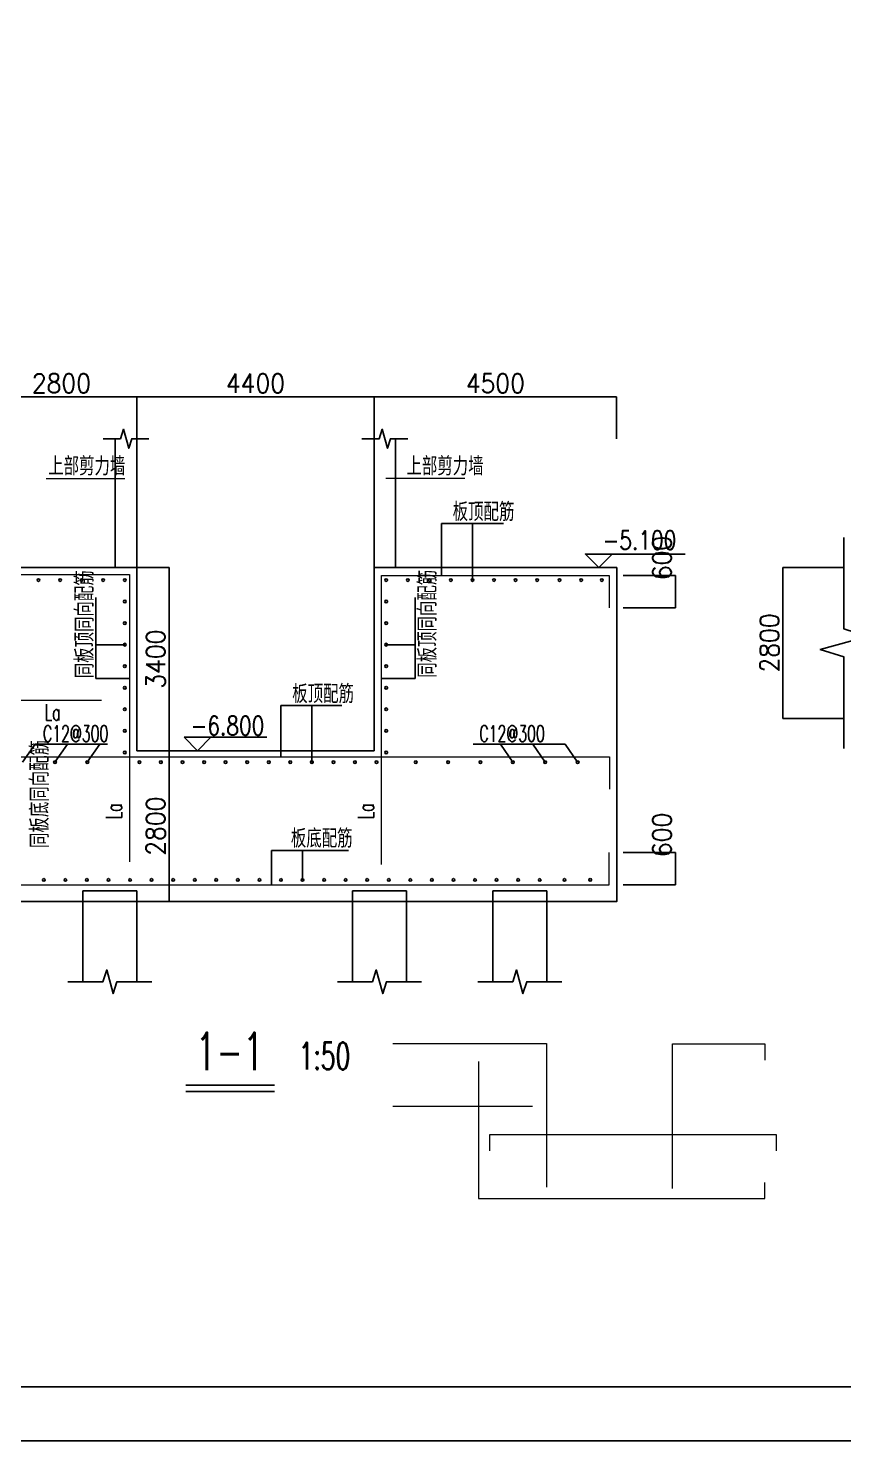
# Model space of a CAD drawing. Extents: x 628064 to 789462, y -248497 to 145317.
# Drawn here: x 667534 to 682663, y -93106 to -66886 of the extents above; entities that cross this region are included whole.
import ezdxf
from ezdxf.enums import TextEntityAlignment as Align

# ---------------------------------------------------------------- set-up
doc = ezdxf.new("R2010")
doc.units = 0
doc.header["$LTSCALE"] = 100
for name, color, linetype in [('1', 3, 'Continuous'), ('1508', 2, 'Continuous'), ('DIM', 3, 'Continuous'), ('HATCH', 254, 'Continuous'), ('PUB_TITLE', 4, 'Continuous'), ('THIN', 7, 'Continuous'), ('基础梁', 7, 'Continuous')]:
    doc.layers.add(name, color=color, linetype=linetype)
doc.layers.add('REIN', color=6, linetype='Continuous', lineweight=18)
doc.styles.get("Standard").update_dxf_attribs({"font": 'standard'})
doc.dimstyles.get("Standard").update_dxf_attribs({"dimtxt": 351, "dimasz": 0.18, "dimexe": 0.18, "dimexo": 0.0625, "dimgap": 0.09, "dimtad": 0, "dimtoh": 1, "dimdec": 0, "dimzin": 0, "dimdsep": 46, "dimcen": 0.09, "dimadec": 0, "dimazin": 0, "dimtfac": 1, "dimtdec": 4, "dimtofl": 0, "dimtmove": 0, "dimatfit": 3, "dimfxl": 250, "dimtolj": 1, "dimtzin": 0, "dimarcsym": 0})

# ---------------------------------------------------------------- blocks, each defined once
blk = doc.blocks.new('A1tk')
at = {"layer": 'PUB_TITLE'}
for points in [[(-602684.8960158156, -92241.990762174), (-602684.8960158156, -32841.99076217401), (-518584.8960158156, -32841.99076217401), (-518584.8960158156, -92241.990762174)], [(-600184.8960158156, -91241.99076217401), (-519584.8960158155, -91241.99076217401), (-519584.8960158155, -33841.99076217401), (-600184.8960158156, -33841.99076217401)]]:
    blk.add_lwpolyline(points, close=True, dxfattribs=at)
blk = doc.blocks.new('*D563')
at = {"layer": 'DIM', "color": 0, "linetype": 'ByBlock', "lineweight": -2}
for p, q in [((678568.1823765709, -77045.55564054704), (679539.8056504538, -77045.55564054704)), ((679539.6256504537, -77045.55564054704), (679539.6256504537, -77645.55564054704)), ((678568.1823765709, -77645.55564054704), (679539.8056504538, -77645.55564054704))]:
    blk.add_line(p, q, dxfattribs=at)
for points in [[(679539.6256504537, -77045.55564054704), (679539.6556229491, -77045.73564054703), (679539.5956779583, -77045.73564054703)], [(679539.6256504537, -77645.55564054704), (679539.5956779583, -77645.37564054705), (679539.6556229491, -77645.37564054705)]]:
    blk.add_solid(points, dxfattribs=at)
at = {"layer": 'DIM', "color": 0, "linetype": 'Continuous', "lineweight": -2, "insert": (679289.6256504538, -76719.81564054692), "char_height": 351, "width": 651.2999999999993, "attachment_point": 5, "rotation": 90}
blk.add_mtext('600', dxfattribs=at)
blk = doc.blocks.new('*D207')
at = {"layer": 'DIM', "color": 0, "linetype": 'ByBlock', "lineweight": -2}
for p, q in [((678568.1823765709, -82185.68150661341), (679539.8056504538, -82185.68150661341)), ((679539.6256504537, -82185.68150661341), (679539.6256504537, -82785.68150661341)), ((678568.1823765709, -82785.68150661341), (679539.8056504538, -82785.68150661341))]:
    blk.add_line(p, q, dxfattribs=at)
for points in [[(679539.6256504537, -82185.68150661341), (679539.6556229491, -82185.86150661341), (679539.5956779583, -82185.86150661341)], [(679539.6256504537, -82785.68150661341), (679539.5956779583, -82785.50150661342), (679539.6556229491, -82785.50150661342)]]:
    blk.add_solid(points, dxfattribs=at)
at = {"layer": 'DIM', "color": 0, "linetype": 'Continuous', "lineweight": -2, "insert": (679289.6256504538, -81859.94150661331), "char_height": 351, "width": 651.2999999999993, "attachment_point": 5, "rotation": 90}
blk.add_mtext('600', dxfattribs=at)
blk = doc.blocks.new('*D743')
at = {"layer": 'DIM', "color": 0, "linetype": 'ByBlock', "lineweight": -2}
for p, q in [((669549.2841527326, -76897.3361559166), (670148.6742590393, -76897.3361559166)), ((670148.4942590393, -76897.3361559166), (670148.4942590393, -80297.3361559166)), ((669549.2841527326, -80297.3361559166), (670148.6742590393, -80297.3361559166))]:
    blk.add_line(p, q, dxfattribs=at)
for points in [[(670148.4942590393, -76897.3361559166), (670148.5242315347, -76897.51615591659), (670148.4642865439, -76897.51615591659)], [(670148.4942590393, -80297.3361559166), (670148.4642865439, -80297.1561559166), (670148.5242315347, -80297.1561559166)]]:
    blk.add_solid(points, dxfattribs=at)
at = {"layer": 'DIM', "color": 0, "linetype": 'Continuous', "lineweight": -2, "insert": (669898.4942590392, -78597.33615591649), "char_height": 351, "width": 918.4499999999996, "attachment_point": 5, "rotation": 90}
blk.add_mtext('3400', dxfattribs=at)
blk = doc.blocks.new('*D396')
at = {"layer": 'DIM', "color": 0, "linetype": 'ByBlock', "lineweight": -2}
for p, q in [((669799.2841527326, -80297.3361559166), (670148.6742590393, -80297.3361559166)), ((670148.4942590393, -80297.3361559166), (670148.4942590393, -83097.3361559166)), ((669799.2841527326, -83097.3361559166), (670148.6742590393, -83097.3361559166))]:
    blk.add_line(p, q, dxfattribs=at)
for points in [[(670148.4942590393, -80297.3361559166), (670148.5242315347, -80297.51615591659), (670148.4642865439, -80297.51615591659)], [(670148.4942590393, -83097.3361559166), (670148.4642865439, -83097.1561559166), (670148.5242315347, -83097.1561559166)]]:
    blk.add_solid(points, dxfattribs=at)
at = {"layer": 'DIM', "color": 0, "linetype": 'Continuous', "lineweight": -2, "insert": (669898.4942590392, -81697.33615591649), "char_height": 351, "width": 912.5999999999997, "attachment_point": 5, "rotation": 90}
blk.add_mtext('2800', dxfattribs=at)
blk = doc.blocks.new('*D64')
at = {"layer": 'DIM', "color": 0, "linetype": 'ByBlock', "lineweight": -2}
for p, q in [((666749.2342524233, -74507.33273733399), (666749.2342524233, -73726.06086219486)), ((666749.2342524233, -73726.24086219486), (669549.2216527326, -73726.24086219486)), ((669549.2216527326, -74507.33273733399), (669549.2216527326, -73726.06086219486))]:
    blk.add_line(p, q, dxfattribs=at)
for points in [[(666749.2342524233, -73726.24086219486), (666749.4142524233, -73726.21088969949), (666749.4142524233, -73726.27083469022)], [(669549.2216527326, -73726.24086219486), (669549.0416527325, -73726.27083469022), (669549.0416527325, -73726.21088969949)]]:
    blk.add_solid(points, dxfattribs=at)
at = {"layer": 'DIM', "color": 0, "linetype": 'Continuous', "lineweight": -2, "insert": (668149.2279525778, -73476.24086219486), "char_height": 351, "width": 912.5999999999997, "attachment_point": 5}
blk.add_mtext('2800', dxfattribs=at)
blk = doc.blocks.new('*D494')
at = {"layer": 'DIM', "color": 0, "linetype": 'ByBlock', "lineweight": -2}
for p, q in [((669549.2216527326, -74507.33273733399), (669549.2216527326, -73726.06086219486)), ((669549.2216527326, -73726.24086219486), (673949.2216527326, -73726.24086219486)), ((673949.2216527326, -74507.33273733399), (673949.2216527326, -73726.06086219486))]:
    blk.add_line(p, q, dxfattribs=at)
for points in [[(669549.2216527326, -73726.24086219486), (669549.4016527326, -73726.21088969949), (669549.4016527326, -73726.27083469022)], [(673949.2216527326, -73726.24086219486), (673949.0416527325, -73726.27083469022), (673949.0416527325, -73726.21088969949)]]:
    blk.add_solid(points, dxfattribs=at)
at = {"layer": 'DIM', "color": 0, "linetype": 'Continuous', "lineweight": -2, "insert": (671749.2216527325, -73476.24086219486), "char_height": 351, "width": 930.1499999999987, "attachment_point": 5}
blk.add_mtext('4400', dxfattribs=at)
blk = doc.blocks.new('*D159')
at = {"layer": 'DIM', "color": 0, "linetype": 'ByBlock', "lineweight": -2}
for p, q in [((673949.2216527326, -74507.33273733399), (673949.2216527326, -73726.06086219486)), ((673949.2216527326, -73726.24086219486), (678449.7039566836, -73726.24086219486)), ((678449.7039566836, -74507.33273733399), (678449.7039566836, -73726.06086219486))]:
    blk.add_line(p, q, dxfattribs=at)
for points in [[(673949.2216527326, -73726.24086219486), (673949.4016527326, -73726.21088969949), (673949.4016527326, -73726.27083469022)], [(678449.7039566836, -73726.24086219486), (678449.5239566836, -73726.27083469022), (678449.5239566836, -73726.21088969949)]]:
    blk.add_solid(points, dxfattribs=at)
at = {"layer": 'DIM', "color": 0, "linetype": 'Continuous', "lineweight": -2, "insert": (676199.462804708, -73476.24086219486), "char_height": 351, "width": 924.2999999999987, "attachment_point": 5}
blk.add_mtext('4500', dxfattribs=at)
blk = doc.blocks.new('*D472')
at = {"layer": 'DIM', "color": 0, "linetype": 'ByBlock', "lineweight": -2}
for p, q in [((682666.6500401745, -76897.3361559166), (681535.5614934474, -76897.3361559166)), ((681535.7414934475, -76897.3361559166), (681535.7414934475, -79697.3361559166)), ((682666.6500401745, -79697.3361559166), (681535.5614934474, -79697.3361559166))]:
    blk.add_line(p, q, dxfattribs=at)
for points in [[(681535.7414934475, -76897.3361559166), (681535.7714659428, -76897.51615591659), (681535.711520952, -76897.51615591659)], [(681535.7414934475, -79697.3361559166), (681535.711520952, -79697.1561559166), (681535.7714659428, -79697.1561559166)]]:
    blk.add_solid(points, dxfattribs=at)
at = {"layer": 'DIM', "color": 0, "linetype": 'Continuous', "lineweight": -2, "insert": (681285.7414934475, -78297.33615591649), "char_height": 351, "width": 912.5999999999997, "attachment_point": 5, "rotation": 90}
blk.add_mtext('2800', dxfattribs=at)

msp = doc.modelspace()

# ---------------------------------------------------------------- hatches: boundary and pattern name
at = {"layer": 'HATCH'}
h = msp.add_hatch(dxfattribs=at)
h.set_pattern_fill('ANSI31', color=256, scale=100, style=0)
h.set_pattern_definition([])
h.paths.add_polyline_path([(668549.2217120898, -83097.3361559166), (669549.2216527326, -83097.3361559166), (669549.2216527326, -82897.33615591671), (668549.2217120898, -82897.33615591648)], flags=0)
h = msp.add_hatch(dxfattribs=at)
h.set_pattern_fill('ANSI31', color=256, scale=100, style=0)
h.set_pattern_definition([])
h.paths.add_polyline_path([(669549.2216527326, -83097.3361559166), (668549.2217120898, -83097.3361559166), (668549.2217120898, -84585.6985045245), (668919.2216824114, -84585.6985045245), (668989.2216824114, -84365.69850452444), (669109.2216824114, -84805.69850452447), (669179.2216824113, -84585.6985045245), (669549.2216527326, -84585.6985045245)], flags=0)
h = msp.add_hatch(dxfattribs=at)
h.set_pattern_fill('ANSI31', color=256, scale=100, style=0)
h.set_pattern_definition([])
h.paths.add_polyline_path([(673549.6835439964, -83097.3361559166), (674549.6834846392, -83097.3361559166), (674549.6834846392, -82897.33615591671), (673549.6835439964, -82897.33615591648)], flags=0)
h = msp.add_hatch(dxfattribs=at)
h.set_pattern_fill('ANSI31', color=256, scale=100, style=0)
h.set_pattern_definition([])
h.paths.add_polyline_path([(674549.6834846392, -83097.3361559166), (673549.6835439963, -83097.33615591656), (673549.6835439963, -84585.69850452454), (673919.6835143177, -84585.69850452452), (673989.6835143177, -84365.69850452452), (674109.6835143178, -84805.6985045245), (674179.6835143178, -84585.69850452454), (674549.6834846392, -84585.69850452454)], flags=0)
h = msp.add_hatch(dxfattribs=at)
h.set_pattern_fill('ANSI31', color=256, scale=100, style=0)
h.set_pattern_definition([])
h.paths.add_polyline_path([(676151.7039863623, -83097.3361559166), (677151.7039270048, -83097.3361559166), (677151.7039270048, -82897.33615591671), (676151.7039863623, -82897.33615591648)], flags=0)
h = msp.add_hatch(dxfattribs=at)
h.set_pattern_fill('ANSI31', color=256, scale=100, style=0)
h.set_pattern_definition([])
h.paths.add_polyline_path([(677151.7039270048, -83097.3361559166), (676151.7039863623, -83097.3361559166), (676151.7039863623, -84585.69850452481), (676521.7039566834, -84585.6985045248), (676591.7039566835, -84365.69850452503), (676711.7039566837, -84805.69850452479), (676781.7039566836, -84585.6985045248), (677151.7039270047, -84585.6985045248)], flags=0)

# ---------------------------------------------------------------- linework, layer by layer
msp.add_line((670455.1843311886, -86623.82360858185), (672105.0607814451, -86623.82360858232))
msp.add_lwpolyline([(670455.1843311886, -86503.82360858184), (672105.0607814451, -86503.82360858184)])
at = {"layer": '1'}
for points in [[(667749.0367812257, -77128.88533070401, -0.9999999999999999), (667699.0367812257, -77128.88533070401, -0.9999999999999999)], [(668149.0367812258, -77128.88533070401, -0.9999999999999999), (668099.0367812258, -77128.88533070401, -0.9999999999999999)], [(668549.0367812256, -77128.88533070401, -0.9999999999999999), (668499.0367812256, -77128.88533070401, -0.9999999999999999)], [(668949.0367812258, -77128.88533070401, -0.9999999999999999), (668899.0367812258, -77128.88533070401, -0.9999999999999999)], [(669349.0367812258, -77128.88533070401, -0.9999999999999999), (669299.0367812258, -77128.88533070401, -0.9999999999999999)], [(674149.4065242395, -77128.88533070401, 0.9999999999999999), (674199.4065242395, -77128.88533070401, 0.9999999999999999)], [(674549.4065242395, -77128.88533070401, 0.9999999999999999), (674599.4065242395, -77128.88533070401, 0.9999999999999999)], [(674949.4065242395, -77128.88533070401, 0.9999999999999999), (674999.4065242395, -77128.88533070401, 0.9999999999999999)], [(675349.4065242396, -77128.88533070401, 0.9999999999999999), (675399.4065242396, -77128.88533070401, 0.9999999999999999)], [(675749.4065242395, -77128.88533070401, 0.9999999999999999), (675799.4065242395, -77128.88533070401, 0.9999999999999999)], [(676149.4065242395, -77128.88533070401, 0.9999999999999999), (676199.4065242395, -77128.88533070401, 0.9999999999999999)], [(676549.4065242395, -77128.88533070401, 0.9999999999999999), (676599.4065242395, -77128.88533070401, 0.9999999999999999)], [(676949.4065242395, -77128.88533070401, 0.9999999999999999), (676999.4065242395, -77128.88533070401, 0.9999999999999999)], [(677366.6155796549, -77128.88533070401, 0.9999999999999999), (677416.6155796549, -77128.88533070401, 0.9999999999999999)], [(677766.6155796547, -77128.88533070401, 0.9999999999999999), (677816.6155796547, -77128.88533070401, 0.9999999999999999)], [(678149.4065242395, -77128.88533070401, 0.9999999999999999), (678199.4065242395, -77128.88533070401, 0.9999999999999999)], [(669349.0367812258, -77528.88533070401, -0.9999999999999999), (669299.0367812258, -77528.88533070401, -0.9999999999999999)], [(674149.4065242395, -77528.88533070401, 0.9999999999999999), (674199.4065242395, -77528.88533070401, 0.9999999999999999)], [(669349.0367812258, -77928.88533070401, -0.9999999999999999), (669299.0367812258, -77928.88533070401, -0.9999999999999999)], [(674149.4065242395, -77928.88533070401, 0.9999999999999999), (674199.4065242395, -77928.88533070401, 0.9999999999999999)], [(669349.0367812258, -78328.88533070401, -0.9999999999999999), (669299.0367812258, -78328.88533070401, -0.9999999999999999)], [(674149.4065242395, -78328.88533070401, 0.9999999999999999), (674199.4065242395, -78328.88533070401, 0.9999999999999999)], [(669349.0367812258, -78728.88533070401, -0.9999999999999999), (669299.0367812258, -78728.88533070401, -0.9999999999999999)], [(674149.4065242395, -78728.88533070401, 0.9999999999999999), (674199.4065242395, -78728.88533070401, 0.9999999999999999)], [(669349.0367812258, -79128.88533070401, -0.9999999999999999), (669299.0367812258, -79128.88533070401, -0.9999999999999999)], [(674149.4065242395, -79128.88533070401, 0.9999999999999999), (674199.4065242395, -79128.88533070401, 0.9999999999999999)], [(669349.0367812258, -79528.88533070401, -0.9999999999999999), (669299.0367812258, -79528.88533070401, -0.9999999999999999)], [(674149.4065242395, -79528.88533070401, 0.9999999999999999), (674199.4065242395, -79528.88533070401, 0.9999999999999999)], [(669349.0367812258, -79928.88533070401, -0.9999999999999999), (669299.0367812258, -79928.88533070401, -0.9999999999999999)], [(674149.4065242395, -79928.88533070401, 0.9999999999999999), (674199.4065242395, -79928.88533070401, 0.9999999999999999)], [(668029.9265230262, -80483.73018492389, 0.9999999999999999), (668029.9265230262, -80533.73018492389, 0.9999999999999999)], [(668629.9265230262, -80483.73018492389, 0.9999999999999999), (668629.9265230262, -80533.73018492389, 0.9999999999999999)], [(669349.0367812258, -80328.88533070401, -0.9999999999999999), (669299.0367812258, -80328.88533070401, -0.9999999999999999)], [(669595.453379473, -80483.73018492389, 0.9999999999999999), (669595.453379473, -80533.73018492389, 0.9999999999999999)], [(669995.4533794731, -80483.73018492389, 0.9999999999999999), (669995.4533794731, -80533.73018492389, 0.9999999999999999)], [(670395.4533794732, -80483.73018492389, 0.9999999999999999), (670395.4533794732, -80533.73018492389, 0.9999999999999999)], [(670795.4533794731, -80483.73018492389, 0.9999999999999999), (670795.4533794731, -80533.73018492389, 0.9999999999999999)], [(671195.4533794731, -80483.73018492389, 0.9999999999999999), (671195.4533794731, -80533.73018492389, 0.9999999999999999)], [(671595.4533794731, -80483.73018492389, 0.9999999999999999), (671595.4533794731, -80533.73018492389, 0.9999999999999999)], [(671995.4533794731, -80483.73018492389, 0.9999999999999999), (671995.4533794731, -80533.73018492389, 0.9999999999999999)], [(672395.4533794731, -80483.73018492389, 0.9999999999999999), (672395.4533794731, -80533.73018492389, 0.9999999999999999)], [(672795.4533794731, -80483.73018492389, 0.9999999999999999), (672795.4533794731, -80533.73018492389, 0.9999999999999999)], [(673195.4533794731, -80483.73018492389, 0.9999999999999999), (673195.4533794731, -80533.73018492389, 0.9999999999999999)], [(673595.4533794731, -80483.73018492389, 0.9999999999999999), (673595.4533794731, -80533.73018492389, 0.9999999999999999)], [(673995.4533794731, -80483.73018492389, 0.9999999999999999), (673995.4533794731, -80533.73018492389, 0.9999999999999999)], [(674149.4065242395, -80328.88533070401, 0.9999999999999999), (674199.4065242395, -80328.88533070401, 0.9999999999999999)], [(674721.8039503245, -80483.73018492389, 0.9999999999999999), (674721.8039503245, -80533.73018492389, 0.9999999999999999)], [(675321.8039503245, -80483.73018492389, 0.9999999999999999), (675321.8039503245, -80533.73018492389, 0.9999999999999999)], [(675921.8039503245, -80483.73018492389, 0.9999999999999999), (675921.8039503245, -80533.73018492389, 0.9999999999999999)], [(676521.8039503245, -80483.73018492389, 0.9999999999999999), (676521.8039503245, -80533.73018492389, 0.9999999999999999)], [(677121.8039503247, -80483.73018492389, 0.9999999999999999), (677121.8039503247, -80533.73018492389, 0.9999999999999999)], [(677726.6635125605, -80483.73018492389, 0.9999999999999999), (677726.6635125605, -80533.73018492389, 0.9999999999999999)], [(667822.2151797576, -82671.52144439076, 0.9999999999999999), (667822.2151797576, -82721.52144439076, 0.9999999999999999)], [(668222.2151797576, -82671.52144439076, 0.9999999999999999), (668222.2151797576, -82721.52144439076, 0.9999999999999999)], [(668622.2151797576, -82671.52144439076, 0.9999999999999999), (668622.2151797576, -82721.52144439076, 0.9999999999999999)], [(669022.2151797576, -82671.52144439076, 0.9999999999999999), (669022.2151797576, -82721.52144439076, 0.9999999999999999)], [(669422.2151797574, -82671.52144439076, 0.9999999999999999), (669422.2151797574, -82721.52144439076, 0.9999999999999999)], [(669822.2151797576, -82671.52144439076, 0.9999999999999999), (669822.2151797576, -82721.52144439076, 0.9999999999999999)], [(670222.2151797577, -82671.52144439076, 0.9999999999999999), (670222.2151797577, -82721.52144439076, 0.9999999999999999)], [(670622.2151797574, -82671.52144439076, 0.9999999999999999), (670622.2151797574, -82721.52144439076, 0.9999999999999999)], [(671022.2151797577, -82671.52144439076, 0.9999999999999999), (671022.2151797577, -82721.52144439076, 0.9999999999999999)], [(671422.2151797574, -82671.52144439076, 0.9999999999999999), (671422.2151797574, -82721.52144439076, 0.9999999999999999)], [(671822.2151797576, -82671.52144439076, 0.9999999999999999), (671822.2151797576, -82721.52144439076, 0.9999999999999999)], [(672222.2151797574, -82671.52144439076, 0.9999999999999999), (672222.2151797574, -82721.52144439076, 0.9999999999999999)], [(672622.2151797576, -82671.52144439076, 0.9999999999999999), (672622.2151797576, -82721.52144439076, 0.9999999999999999)], [(673022.2151797576, -82671.52144439076, 0.9999999999999999), (673022.2151797576, -82721.52144439076, 0.9999999999999999)], [(673422.2151797576, -82671.52144439076, 0.9999999999999999), (673422.2151797576, -82721.52144439076, 0.9999999999999999)], [(673822.2151797576, -82671.52144439076, 0.9999999999999999), (673822.2151797576, -82721.52144439076, 0.9999999999999999)], [(674222.2151797576, -82671.52144439076, 0.9999999999999999), (674222.2151797576, -82721.52144439076, 0.9999999999999999)], [(674622.2151797576, -82671.52144439076, 0.9999999999999999), (674622.2151797576, -82721.52144439076, 0.9999999999999999)], [(675022.2151797576, -82671.52144439076, 0.9999999999999999), (675022.2151797576, -82721.52144439076, 0.9999999999999999)], [(675422.2151797576, -82671.52144439076, 0.9999999999999999), (675422.2151797576, -82721.52144439076, 0.9999999999999999)], [(675822.2151797574, -82671.52144439076, 0.9999999999999999), (675822.2151797574, -82721.52144439076, 0.9999999999999999)], [(676222.2151797576, -82671.52144439076, 0.9999999999999999), (676222.2151797576, -82721.52144439076, 0.9999999999999999)], [(676622.2151797577, -82671.52144439076, 0.9999999999999999), (676622.2151797577, -82721.52144439076, 0.9999999999999999)], [(677022.2151797574, -82671.52144439076, 0.9999999999999999), (677022.2151797574, -82721.52144439076, 0.9999999999999999)], [(677482.1861821566, -82671.52144439076, 0.9999999999999999), (677482.1861821566, -82721.52144439076, 0.9999999999999999)], [(677959.724869058, -82669.17277845484, 0.9999999999999999), (677959.724869058, -82719.17277845484, 0.9999999999999999)]]:
    msp.add_lwpolyline(points, format="xyb", close=True, dxfattribs=at)
at = {"layer": '1508', "color": 7}
for p, q in [((669149.230365518, -74507.39523733399), (669149.230365518, -76897.3361559166)), ((669549.2216527326, -74507.39523733399), (669549.2216527326, -76897.3361559166)), ((673949.2216527326, -74507.39523733399), (673949.2216527326, -76897.3361559166)), ((674349.2129399474, -74507.39523733399), (674349.2129399474, -76897.3361559166)), ((668549.2217120898, -82897.33615591648), (668549.2217120898, -84585.69850452445)), ((669549.2216527326, -82897.33615591671), (668549.2217120898, -82897.33615591648)), ((669549.2216527326, -84585.6985045245), (669549.2216527326, -82897.33615591671)), ((673549.6835439964, -82897.33615591648), (673549.6835439964, -84585.69850452445)), ((674549.6834846392, -82897.33615591671), (673549.6835439964, -82897.33615591648)), ((674549.6834846392, -84585.69850452454), (674549.6834846392, -82897.33615591671)), ((676151.7039863623, -82897.33615591648), (676151.7039863623, -84585.69850452445)), ((677151.7039270048, -82897.33615591671), (676151.7039863623, -82897.33615591648)), ((677151.7039270048, -84585.6985045248), (677151.7039270048, -82897.33615591671))]:
    msp.add_line(p, q, dxfattribs=at)
for points in [[(669773.2167735721, -74507.39523733404), (669453.2237438007, -74507.39523733399), (669397.2249635907, -74683.3914037084), (669301.2270546592, -74331.3990709595), (669245.2282744492, -74507.39523733393), (668925.2352446773, -74507.39523733385)], [(674573.2080607874, -74507.39523733404), (674253.2150310158, -74507.39523733399), (674197.2162508059, -74683.3914037084), (674101.2183418743, -74331.3990709595), (674045.2195616642, -74507.39523733393), (673725.2265318925, -74507.39523733385)], [(663712.5363096001, -76897.3361559166), (669549.2216527326, -76897.3361559166), (669549.2216527326, -80297.3361559166), (673949.2216527326, -80297.3361559166), (673949.2216527326, -76897.3361559166), (678451.7039566836, -76897.3361559166), (678451.7039566836, -83097.3361559166), (666749.234252423, -83097.3361559166), (666749.234252423, -79697.3361559166), (663712.5363096001, -79697.3361559166)], [(668269.2217120901, -84585.6985045245), (668919.2216824112, -84585.6985045245), (668989.2216824112, -84365.69850452452), (669109.2216824113, -84805.6985045245), (669179.2216824113, -84585.6985045245), (669829.2216527327, -84585.6985045245)], [(673269.6835439964, -84585.69850452454), (673919.6835143177, -84585.69850452454), (673989.6835143177, -84365.69850452452), (674109.6835143178, -84805.69850452454), (674179.6835143178, -84585.69850452454), (674829.6834846392, -84585.69850452454)], [(675871.7039863622, -84585.6985045248), (676521.7039566834, -84585.6985045248), (676591.7039566835, -84365.6985045248), (676711.7039566835, -84805.6985045248), (676781.7039566836, -84585.6985045248), (677431.703927005, -84585.6985045248)]]:
    msp.add_lwpolyline(points, dxfattribs=at)
at = {"layer": 'REIN'}
for p, q in [((667865.9780387942, -75241.82192973112), (669327.6108575388, -75241.82192973112)), ((675632.465266671, -75241.82192973112), (674170.8324479265, -75241.82192973112))]:
    msp.add_line(p, q, dxfattribs=at)
for points in [[(663712.5363096001, -77023.82578025694), (669413.8926709658, -77023.82578025694), (669413.8926709658, -82362.24787482157)], [(674089.568887487, -82412.22670265302), (674089.568887487, -77045.55564054704), (678310.0106379958, -77045.55564054704), (678310.0106379958, -77645.55564054704)], [(666894.6187782871, -77697.3361559166), (666894.6187782871, -82785.68150661341), (678310.0106379958, -82785.68150661341), (678310.0106379958, -82185.68150661341)], [(663712.5363096001, -79358.97834173741), (668894.6187782872, -79358.97834173741)], [(666894.6187782871, -81012.22670265302), (666894.6187782871, -80412.22670265302), (678317.9344793032, -80412.22670265302), (678317.9344793032, -81012.22670265302)], [(674297.7326504206, -85729.63467644854), (677148.4108311035, -85729.63467644854), (677148.4108311035, -88398.84572373083)], [(679486.2489393641, -88423.83513764654), (679486.2489393641, -85740.49960659356), (681196.4698146184, -85740.49960659356), (681196.4698146184, -86040.49960659358)], [(675888.773884764, -86066.38986427835), (675888.773884764, -88610.56253962676), (681196.4698146184, -88610.56253962676), (681196.4698146184, -88310.56253962676)], [(674297.7326504206, -86897.21095718876), (676888.7738847642, -86897.21095718876)], [(676094.8974973558, -87723.83513764657), (676094.8974973558, -87423.83513764654), (681406.5553478639, -87423.83513764654), (681406.5553478639, -87723.83513764657)]]:
    msp.add_lwpolyline(points, dxfattribs=at)
at = {"layer": 'THIN'}
for p, q in [((670673.6296430406, -80297.3361559166), (670423.6296430406, -80047.3361559166)), ((671958.7590077053, -80047.3361559166), (670423.6296430406, -80047.3361559166)), ((670923.6296430406, -80047.3361559166), (670673.6296430406, -80297.3361559166))]:
    msp.add_line(p, q, dxfattribs=at)
for points in [[(682666.7125401745, -76337.3361559166), (682666.7125401745, -78037.3361559166), (683106.7125401744, -78177.3361559166), (682226.7125401745, -78417.3361559166), (682666.7125401745, -78557.3361559166), (682666.7125401745, -80257.3361559166)], [(678369.6697565393, -76647.3361559166), (678119.6697565393, -76897.3361559166), (677869.6697565393, -76647.3361559166), (679719.6697565393, -76647.3361559166)]]:
    msp.add_lwpolyline(points, dxfattribs=at)
at = {"layer": '基础梁'}
for p, q in [((676349.7097026934, -76078.88533070401), (675197.9876823615, -76078.88533070398)), ((675197.9876823615, -77045.55564054704), (675197.9876823615, -76078.88533070398)), ((675774.4065242395, -77128.88533070401), (675774.4065242395, -76078.88533070401)), ((668786.7385139655, -78959.48599117735), (668786.7385139655, -77452.92785499801)), ((674711.7047914997, -78959.48599117735), (674711.7047914997, -77452.92785499801)), ((669324.0367812257, -78328.88533070401), (668786.7385139655, -78328.88533070401)), ((674174.4065242395, -78328.88533070401), (674711.7047914997, -78328.88533070401)), ((669408.8744179779, -78959.48599117735), (668786.7385139655, -78959.48599117735)), ((674089.568887487, -78959.48599117735), (674711.7047914997, -78959.48599117735)), ((673350.3863839124, -79458.73018492389), (672219.0345375951, -79458.73018492386)), ((672219.0345375951, -80425.40049476692), (672219.0345375951, -79458.73018492386)), ((672795.4533794731, -80508.73018492389), (672795.4533794731, -79458.73018492389)), ((667429.9265230262, -80508.73018492389), (667663.9316191509, -80175.623401663)), ((669001.5144712607, -80175.623401663), (667663.9316191509, -80175.623401663)), ((668029.9265230262, -80508.73018492389), (668263.9316191509, -80175.623401663)), ((668629.9265230262, -80508.73018492389), (668863.9316191509, -80175.623401663)), ((675786.8817788061, -80175.623401663), (677492.6584164358, -80175.623401663)), ((676526.6635125604, -80508.73018492389), (676292.6584164357, -80175.623401663)), ((677126.6635125605, -80508.73018492389), (676892.6584164358, -80175.623401663)), ((677726.6635125605, -80508.73018492389), (677492.6584164358, -80175.623401663)), ((672045.7963378795, -82146.62944447246), (673474.2544555193, -82146.62944447249)), ((672045.7963378795, -82786.50633033788), (672045.7963378795, -82146.62944447246)), ((672622.2151797576, -82696.52144439076), (672622.2151797576, -82146.62944447249))]:
    msp.add_line(p, q, dxfattribs=at)

# ---------------------------------------------------------------- block references
msp.add_blockref('A1tk', (1260590.741645003, -864.3783710898132))

# ---------------------------------------------------------------- texts
at = {"width": 0.7}
for s, height, p in [('1-1', 700, (670639.1894886628, -86230.11712075735)), ('1:50', 500, (672550.2813026743, -86216.66871026524))]:
    msp.add_text(s, height=height, dxfattribs=at).set_placement(p)
at = {"layer": 'REIN', "width": 0.7}
for s, height, p in [('上部剪力墙', 300.0000000000001, (667903.6271094658, -75154.26685991275)), ('上部剪力墙', 300, (674549.7768259204, -75154.26685991275)), ('板顶配筋', 300, (675407.301035643, -76001.60889677677)), ('板顶配筋', 300, (672431.3490811003, -79381.49054725634)), ('La', 300, (667838.372878022, -79733.56766412026)), ('C12@300', 300, (667806.1089597107, -80130.01629185263)), ('C12@300', 300, (675903.5823308143, -80130.01629185263)), ('板底配筋', 300, (672406.0524493926, -82064.33756885282))]:
    msp.add_text(s, height=height, dxfattribs=at).set_placement(p)
for s, p in [('同板顶同向配筋', (668716.6316342533, -78951.84219102745)), ('同板顶同向配筋', (675078.4790834057, -78943.63885520466)), ('同板底同向配筋', (667883.1927012051, -82103.08338013955)), ('La', (669271.423042138, -81571.9595831446)), ('La', (673947.0992586594, -81571.9595831446))]:
    msp.add_text(s, height=300, rotation=90, dxfattribs=at).set_placement(p)
at = {"layer": 'THIN', "width": 0.7}
for s, p, p2 in [('-5.100', (678190.8548561557, -76563.33652212753), (679558.8480202183, -76563.33652212753)), ('-6.800', (670548.01943949, -80005.94101559723), (671916.0126035527, -80005.94101559723))]:
    msp.add_text(s, height=350.2685199591336, dxfattribs=at).set_placement(p, p2, align=Align.ALIGNED)

# ---------------------------------------------------------------- dimensions: what is measured, and where the dimension line sits
at = {"layer": 'DIM'}
for base, p1, p2, picture, middle in [((669549.2216527326, -73726.24086219486), (666749.2342524233, -74507.39523733399), (669549.2216527326, -74507.39523733399), '*D64', (668149.2279525778, -73476.24086219486)), ((673949.2216527326, -73726.24086219486), (669549.2216527326, -74507.39523733399), (673949.2216527326, -74507.39523733399), '*D494', (671749.2216527325, -73476.24086219486)), ((678449.7039566836, -73726.24086219486), (673949.2216527326, -74507.39523733399), (678449.7039566836, -74507.39523733399), '*D159', (676199.462804708, -73476.24086219486))]:
    dim = msp.add_linear_dim(base=base, p1=p1, p2=p2, dimstyle='Standard', dxfattribs=at)
    dim.commit()
    dim.dimension.update_dxf_attribs({"geometry": picture, "text_midpoint": middle})
for base, p1, p2, picture, middle in [((679539.6256504537, -77645.55564054704), (678568.1198765709, -77045.55564054704), (678568.1198765709, -77645.55564054704), '*D563', (679289.6256504538, -77345.55564054693)), ((670148.4942590393, -80297.3361559166), (669549.2216527326, -76897.3361559166), (669549.2216527326, -80297.3361559166), '*D743', (669898.4942590392, -78597.33615591649)), ((681535.7414934475, -79697.3361559166), (682666.7125401745, -76897.3361559166), (682666.7125401745, -79697.3361559166), '*D472', (681285.7414934475, -78297.33615591649)), ((670148.4942590393, -83097.3361559166), (669799.2216527326, -80297.3361559166), (669799.2216527326, -83097.3361559166), '*D396', (669898.4942590392, -81697.33615591649)), ((679539.6256504537, -82785.68150661341), (678568.1198765709, -82185.68150661341), (678568.1198765709, -82785.68150661341), '*D207', (679289.6256504538, -82485.68150661331))]:
    dim = msp.add_linear_dim(base=base, p1=p1, p2=p2, angle=90, dimstyle='Standard', dxfattribs=at)
    dim.commit()
    dim.dimension.update_dxf_attribs({"geometry": picture, "text_midpoint": middle})

doc.saveas('drawing.dxf')
